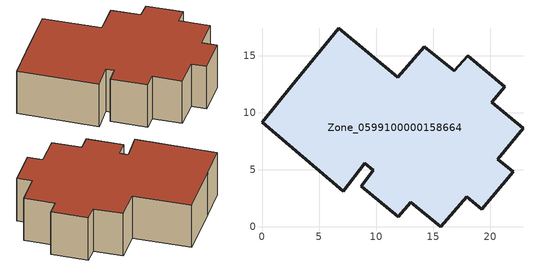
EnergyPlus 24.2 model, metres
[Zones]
Zone_0599100000158664
 floor ground (C_G): 22.01,4.83 19.26,1.53 17.94,2.63 15.68,0 13.04,2.17 11.93,0.89 8.68,3.56 9.76,4.97 9.02,5.57 7.14,3.12 0,9.18 2.55,12.32 6.73,17.42 11.91,13.13 14.21,15.8 16.85,13.69 18.05,15.02 21.3,12.3 20.15,10.92 22.88,8.66 20.66,5.94 z0
 wall outside (C_F): 21.3,12.3 18.05,15.02 16.85,13.69 14.21,15.8 11.91,13.13 6.73,17.42 2.55,12.32 0,9.18 7.14,3.12 9.02,5.57 9.76,4.97 8.68,3.56 11.93,0.89 13.04,2.17 15.68,0 17.94,2.63 19.26,1.53 22.01,4.83 20.66,5.94 22.88,8.66 20.15,10.92 21.3,12.3 z0:5.55
 roof outside (C_R): 22.88,8.66 20.15,10.92 21.3,12.3 18.05,15.02 16.85,13.69 14.21,15.8 11.91,13.13 6.73,17.42 2.55,12.32 0,9.18 7.14,3.12 9.02,5.57 9.76,4.97 8.68,3.56 11.93,0.89 13.04,2.17 15.68,0 17.94,2.63 19.26,1.53 22.01,4.83 20.66,5.94 z5.55
[BUILDING]
Pand.0599100000158664: North Axis=0; Terrain=City; Loads Convergence Tolerance Value=0.04; Temperature Convergence Tolerance Value=0.4; Solar Distribution=FullExterior; Maximum Number of Warmup Days=25; Minimum Number of Warmup Days=1
[Site:Location]
Rotterdam.The.Hague.AP_ZH_NLD Design_Conditions: Latitude=51.96; Longitude=4.45; Time Zone=1; Elevation=-4.5
[SITE:GROUNDTEMPERATURE:BUILDINGSURFACE]
18, 18, 18, 18, 18, 18, 18, 18, 18, 18, 18, 18
[MATERIAL] Thermal Absorptance=0.9; Solar Absorptance=0.7; Visible Absorptance=0.7
Name | Roughness | Thickness | Conductivity | Density | Specific Heat
G.D.1975-1991 | MediumSmooth | 0.15 | 0.288461 | 540 | 1210
F.D.1975-1991 | Rough | 0.3 | 0.230769 | 1920 | 840
R.D.1975-1991 | MediumRough | 0.2 | 0.153846 | 1500 | 1000
[CONSTRUCTION]
C_G: G.D.1975-1991
C_F: F.D.1975-1991
C_R: R.D.1975-1991
[ZONE]
Zone_0599100000158664: Type=1; Multiplier=1; Ceiling Height=Autocalculate; Volume=Autocalculate; Floor Area=autocalculate; Part of Total Floor Area=Yes
[ZONEINFILTRATION:DESIGNFLOWRATE]
Infil_Zone_0599100000158664: Zone or ZoneList or Space or SpaceList=Zone_0599100000158664; Schedule=AlwaysOn; Design Flow Rate Calculation Method=Flow/Area; Flow Rate per Floor Area=0.0042; Constant Term Coefficient=1; Temperature Term Coefficient=0; Velocity Term Coefficient=0; Velocity Squared Term Coefficient=0
[HVACTEMPLATE:ZONE:IDEALLOADSAIRSYSTEM]
Zone_0599100000158664: Maximum Heating Supply Air Temperature=50; Minimum Cooling Supply Air Temperature=13; Maximum Heating Supply Air Humidity Ratio=0.0156; Minimum Cooling Supply Air Humidity Ratio=0.0077; Heating Limit=NoLimit; Cooling Limit=NoLimit; Dehumidification Control Type=ConstantSensibleHeatRatio; Cooling Sensible Heat Ratio=0.7; Dehumidification Setpoint=60; Humidification Control Type=None; Humidification Setpoint=30; Outdoor Air Method=None; Outdoor Air Flow Rate per Person=0.00944; Outdoor Air Flow Rate per Zone Floor Area=0; Outdoor Air Flow Rate per Zone=0; Demand Controlled Ventilation Type=None; Outdoor Air Economizer Type=NoEconomizer; Heat Recovery Type=None; Sensible Heat Recovery Effectiveness=0.7; Latent Heat Recovery Effectiveness=0.65
[ZONECONTROL:THERMOSTAT]
ThermostatControl_Zone_0599100000158664: Zone or ZoneList=Zone_0599100000158664; Control Type Schedule=DualSetpointControlType; Control 1=Thermostat_Zone_0599100000158664; Temperature Difference Between Cutout And Setpoint=0
[THERMOSTATSETPOINT:DUALSETPOINT]
Thermostat_Zone_0599100000158664: Heating Setpoint Temperature Schedule=HeatingSetpoint_Zone_0599100000158664; Cooling Setpoint Temperature Schedule=CoolingSetpoint_Zone_0599100000158664
[SCHEDULE:COMPACT]
HeatingSetpoint_Zone_0599100000158664: Through: 12/31, For: AllDays, Until: 24:00, 21
CoolingSetpoint_Zone_0599100000158664: Through: 12/31, For: AllDays, Until: 24:00, 24
DualSetpointControlType: Through: 12/31, For: AllDays, Until: 24:00, 4
AlwaysOn: Through: 12/31, For: AllDays, Until: 24:00, 1
